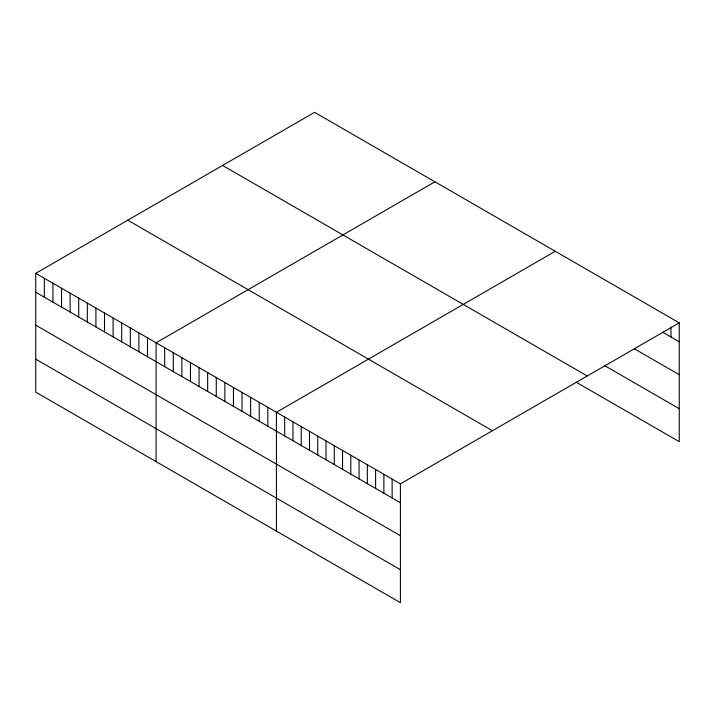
<?xml version="1.0" encoding="UTF-8"?>
<svg xmlns="http://www.w3.org/2000/svg" width="715" height="715" viewBox="0 0 715 715"><rect width="100%" height="100%" fill="white"/><g stroke="black" fill="none" stroke-linecap="round" stroke-linejoin="round"><path stroke-width="1.07" d="M35.75 273.318L400.409 483.849L400.409 602.674L35.75 392.142L35.75 273.318L314.591 112.327L679.25 322.858L679.25 441.682L576.388 382.302M434.935 181.807L156.084 342.789L156.084 461.613M555.269 251.278L276.419 412.269L276.419 531.093M400.409 483.849L679.25 322.858M662.716 332.198L679.25 341.743M634.25 348.741L679.25 374.723M604.863 365.758L679.25 408.703M222.579 165.451L587.23 375.983M127.771 220.193L492.421 430.725M35.75 292.203L400.409 502.734M35.75 325.182L400.409 535.714M35.75 359.162L400.409 569.694M670.983 326.978L670.983 336.971M392.142 479.077L392.142 497.962M383.875 474.304L383.875 493.189M375.607 469.532L375.607 488.417M367.34 464.759L367.34 483.644M359.073 459.986L359.073 478.871M350.815 455.214L350.815 474.108M342.548 450.441L342.548 469.335M334.28 445.668L334.28 464.562M326.013 440.905L326.013 459.79M317.746 436.132L317.746 455.017M309.488 431.36L309.488 450.244M301.221 426.587L301.221 445.472M292.953 421.814L292.953 440.699M284.686 417.042L284.686 435.927M267.83 407.309L267.83 426.194M259.232 402.339L259.232 421.233M250.634 397.379L250.634 416.264M242.036 392.419L242.036 411.304M233.447 387.459L233.447 406.343M224.85 382.489L224.85 401.383M216.252 377.529L216.252 396.414M207.663 372.569L207.663 391.454M199.065 367.608L199.065 386.493M190.467 362.639L190.467 381.533M181.869 357.679L181.869 376.564M173.28 352.718L173.28 371.603M164.682 347.758L164.682 366.643M147.487 337.829L147.487 356.714M138.898 332.868L138.898 351.753M130.3 327.908L130.3 346.793M121.702 322.939L121.702 341.833M113.113 317.978L113.113 336.863M104.515 313.018L104.515 331.903M95.917 308.058L95.917 326.943M87.319 303.089L87.319 321.982M78.73 298.128L78.73 317.013M70.133 293.168L70.133 312.053M61.535 288.208L61.535 307.093M52.937 283.238L52.937 302.132M44.348 278.278L44.348 297.163"/></g></svg>
